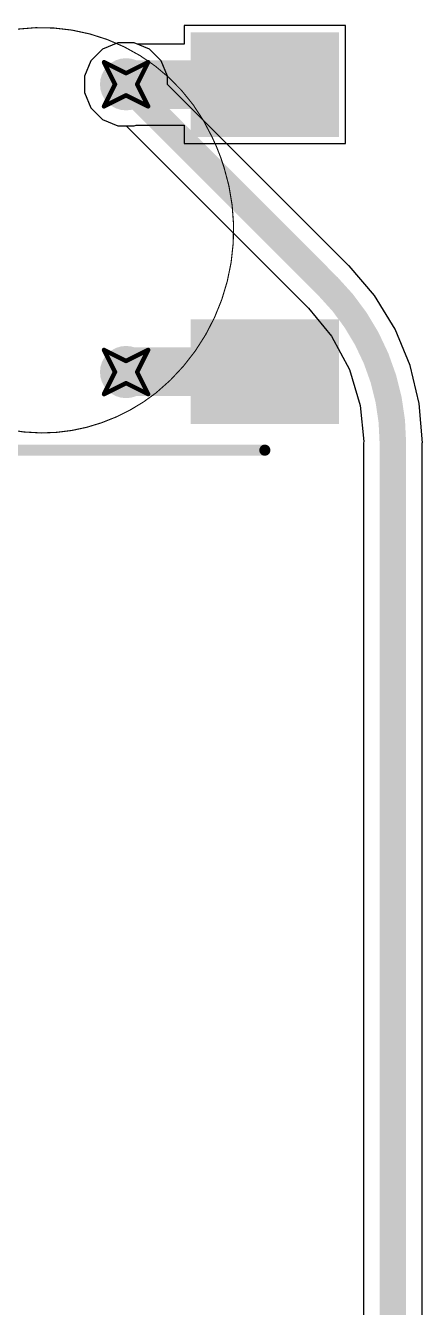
# Model space of a CAD drawing. Header units: inches. Extents: x -11 to 1110, y -7 to 455.
# Drawn here: x 231.02 to 235.58, y 185.19 to 199.92 of the extents above; entities that cross this region are included whole.
import ezdxf

# ---------------------------------------------------------------- set-up
doc = ezdxf.new("R2010")
doc.units = ezdxf.units.IN
for name, color, linetype in [('Bottom Layer', 5, 'Continuous'), ('Drill Drawing', 1, 'Continuous'), ('Mechanical 7', 56, 'Continuous'), ('Top Layer', 1, 'Continuous'), ('Top Overlay', 2, 'Continuous'), ('Top Paste', 8, 'Continuous'), ('Top Solder', 216, 'Continuous'), ('Via Holes', 16, 'Continuous')]:
    doc.layers.add(name, color=color, linetype=linetype)

msp = doc.modelspace()

# ---------------------------------------------------------------- hatches: boundary and pattern name
at = {"layer": 'Bottom Layer'}
h = msp.add_hatch(color=5, dxfattribs=at)
edge = h.paths.add_edge_path()
edge.add_arc((232.174, 199.247), 0.3, 0, 360)
h = msp.add_hatch(color=5, dxfattribs=at)
edge = h.paths.add_edge_path()
edge.add_arc((232.174, 195.94), 0.3, 0, 360)
at = {"layer": 'Top Layer'}
for points in [[(234.52, 198.743), (233.02, 198.743), (233.02, 199.743), (234.52, 199.743)], [(233.02, 196.443), (234.52, 196.443), (234.52, 195.443), (233.02, 195.443)]]:
    msp.add_hatch(color=1, dxfattribs=at).paths.add_polyline_path(points)
h = msp.add_hatch(color=1, dxfattribs=at)
edge = h.paths.add_edge_path()
edge.add_arc((232.174, 199.247), 0.3, 0, 360)
h = msp.add_hatch(color=1, dxfattribs=at)
edge = h.paths.add_edge_path()
edge.add_arc((232.174, 195.94), 0.3, 0, 360)
at = {"layer": 'Top Paste'}
for points in [[(234.52, 198.743), (233.02, 198.743), (233.02, 199.743), (234.52, 199.743)], [(233.02, 196.443), (234.52, 196.443), (234.52, 195.443), (233.02, 195.443)]]:
    msp.add_hatch(color=8, dxfattribs=at).paths.add_polyline_path(points)
at = {"layer": 'Top Solder'}
for points in [[(234.622, 198.642), (232.918, 198.642), (232.918, 199.845), (234.622, 199.845)], [(232.918, 196.545), (234.622, 196.545), (234.622, 195.342), (232.918, 195.342)]]:
    msp.add_hatch(color=216, dxfattribs=at).paths.add_polyline_path(points)
at = {"layer": 'Via Holes'}
h = msp.add_hatch(color=7, dxfattribs=at)
edge = h.paths.add_edge_path()
edge.add_arc((232.174, 199.247), 0.15, 0, 360)
h = msp.add_hatch(color=7, dxfattribs=at)
edge = h.paths.add_edge_path()
edge.add_arc((232.174, 195.94), 0.15, 0, 360)

# ---------------------------------------------------------------- linework, layer by layer
at = {"layer": 'Bottom Layer'}
for p, q in [((231.904, 199.652), (231.769, 199.517)), ((232.079, 199.724), (231.904, 199.652)), ((232.269, 199.724), (232.079, 199.724)), ((232.445, 199.652), (232.269, 199.724)), ((232.579, 199.517), (232.445, 199.652)), ((231.769, 199.517), (231.697, 199.342)), ((232.652, 199.342), (232.579, 199.517)), ((231.697, 199.342), (231.697, 199.152)), ((232.652, 199.245), (232.652, 199.342)), ((231.697, 199.152), (231.769, 198.976)), ((234.737, 197.161), (232.652, 199.245)), ((231.769, 198.976), (231.904, 198.842)), ((231.904, 198.842), (232.079, 198.769)), ((232.079, 198.769), (232.176, 198.769)), ((232.176, 198.769), (234.26, 196.684)), ((234.738, 197.162), (234.737, 197.161)), ((235.032, 196.819), (234.738, 197.162)), ((235.268, 196.434), (235.032, 196.819)), ((234.26, 196.684), (234.273, 196.676)), ((234.273, 196.676), (234.538, 196.353)), ((234.538, 196.353), (234.742, 195.971)), ((235.441, 196.016), (235.268, 196.434)), ((234.742, 195.971), (234.868, 195.557)), ((235.546, 195.577), (235.441, 196.016)), ((234.868, 195.557), (234.909, 195.141)), ((235.582, 195.126), (235.546, 195.577)), ((234.909, 195.141), (234.906, 195.126)), ((234.906, 195.126), (234.906, 179.667)), ((235.579, 179.667), (235.579, 195.126)), ((235.579, 195.126), (235.582, 195.126))]:
    msp.add_line(p, q, dxfattribs=at)
for points in [[(232.174, 199.247, 0.305, 0.305, 0), (234.498, 196.922, 0.305, 0.305, 0)], [(234.498, 196.922, 0.305, 0.305, -0.198912), (235.242, 195.126, 0.305, 0.305, 0)], [(235.242, 179.328, 0.305, 0.305, 0), (235.242, 195.126, 0.305, 0.305, 0)]]:
    msp.add_lwpolyline(points, format="xyseb", dxfattribs=at)
for points in [[(232.098, 199.247, 0.152, 0.152, 1), (232.251, 199.247, 0.152, 0.152, 1)], [(234.422, 196.922, 0.152, 0.152, 1), (234.575, 196.922, 0.152, 0.152, 1)], [(234.422, 196.922, 0.152, 0.152, 1), (234.575, 196.922, 0.152, 0.152, 1)], [(235.166, 195.126, 0.152, 0.152, 1), (235.319, 195.126, 0.152, 0.152, 1)], [(235.166, 195.126, 0.152, 0.152, 1), (235.319, 195.126, 0.152, 0.152, 1)]]:
    msp.add_lwpolyline(points, format="xyseb", close=True, dxfattribs=at)
at = {"layer": 'Drill Drawing'}
for points in [[(231.92, 199.501, 0.0508, 0.0508, 0), (232.174, 199.374, 0.0508, 0.0508, 0)], [(231.92, 199.501, 0.0508, 0.0508, 0), (232.047, 199.247, 0.0508, 0.0508, 0)], [(232.174, 199.374, 0.0508, 0.0508, 0), (232.428, 199.501, 0.0508, 0.0508, 0)], [(232.301, 199.247, 0.0508, 0.0508, 0), (232.428, 199.501, 0.0508, 0.0508, 0)], [(231.92, 198.993, 0.0508, 0.0508, 0), (232.047, 199.247, 0.0508, 0.0508, 0)], [(232.301, 199.247, 0.0508, 0.0508, 0), (232.428, 198.993, 0.0508, 0.0508, 0)], [(231.92, 198.993, 0.0508, 0.0508, 0), (232.174, 199.12, 0.0508, 0.0508, 0)], [(232.174, 199.12, 0.0508, 0.0508, 0), (232.428, 198.993, 0.0508, 0.0508, 0)], [(231.92, 196.194, 0.0508, 0.0508, 0), (232.174, 196.067, 0.0508, 0.0508, 0)], [(231.92, 196.194, 0.0508, 0.0508, 0), (232.047, 195.94, 0.0508, 0.0508, 0)], [(232.174, 196.067, 0.0508, 0.0508, 0), (232.428, 196.194, 0.0508, 0.0508, 0)], [(232.301, 195.94, 0.0508, 0.0508, 0), (232.428, 196.194, 0.0508, 0.0508, 0)], [(231.92, 195.686, 0.0508, 0.0508, 0), (232.047, 195.94, 0.0508, 0.0508, 0)], [(232.301, 195.94, 0.0508, 0.0508, 0), (232.428, 195.686, 0.0508, 0.0508, 0)], [(231.92, 195.686, 0.0508, 0.0508, 0), (232.174, 195.813, 0.0508, 0.0508, 0)], [(232.174, 195.813, 0.0508, 0.0508, 0), (232.428, 195.686, 0.0508, 0.0508, 0)]]:
    msp.add_lwpolyline(points, format="xyseb", dxfattribs=at)
for points in [[(231.908, 199.501, 0.0254, 0.0254, 1), (231.933, 199.501, 0.0254, 0.0254, 1)], [(231.908, 199.501, 0.0254, 0.0254, 1), (231.933, 199.501, 0.0254, 0.0254, 1)], [(232.416, 199.501, 0.0254, 0.0254, 1), (232.441, 199.501, 0.0254, 0.0254, 1)], [(232.416, 199.501, 0.0254, 0.0254, 1), (232.441, 199.501, 0.0254, 0.0254, 1)], [(232.162, 199.374, 0.0254, 0.0254, 1), (232.187, 199.374, 0.0254, 0.0254, 1)], [(232.162, 199.374, 0.0254, 0.0254, 1), (232.187, 199.374, 0.0254, 0.0254, 1)], [(232.035, 199.247, 0.0254, 0.0254, 1), (232.06, 199.247, 0.0254, 0.0254, 1)], [(232.035, 199.247, 0.0254, 0.0254, 1), (232.06, 199.247, 0.0254, 0.0254, 1)], [(232.289, 199.247, 0.0254, 0.0254, 1), (232.314, 199.247, 0.0254, 0.0254, 1)], [(232.289, 199.247, 0.0254, 0.0254, 1), (232.314, 199.247, 0.0254, 0.0254, 1)], [(231.908, 198.993, 0.0254, 0.0254, 1), (231.933, 198.993, 0.0254, 0.0254, 1)], [(231.908, 198.993, 0.0254, 0.0254, 1), (231.933, 198.993, 0.0254, 0.0254, 1)], [(232.162, 199.12, 0.0254, 0.0254, 1), (232.187, 199.12, 0.0254, 0.0254, 1)], [(232.162, 199.12, 0.0254, 0.0254, 1), (232.187, 199.12, 0.0254, 0.0254, 1)], [(232.416, 198.993, 0.0254, 0.0254, 1), (232.441, 198.993, 0.0254, 0.0254, 1)], [(232.416, 198.993, 0.0254, 0.0254, 1), (232.441, 198.993, 0.0254, 0.0254, 1)], [(231.908, 196.194, 0.0254, 0.0254, 1), (231.933, 196.194, 0.0254, 0.0254, 1)], [(231.908, 196.194, 0.0254, 0.0254, 1), (231.933, 196.194, 0.0254, 0.0254, 1)], [(232.416, 196.194, 0.0254, 0.0254, 1), (232.441, 196.194, 0.0254, 0.0254, 1)], [(232.416, 196.194, 0.0254, 0.0254, 1), (232.441, 196.194, 0.0254, 0.0254, 1)], [(232.162, 196.067, 0.0254, 0.0254, 1), (232.187, 196.067, 0.0254, 0.0254, 1)], [(232.162, 196.067, 0.0254, 0.0254, 1), (232.187, 196.067, 0.0254, 0.0254, 1)], [(232.035, 195.94, 0.0254, 0.0254, 1), (232.06, 195.94, 0.0254, 0.0254, 1)], [(232.035, 195.94, 0.0254, 0.0254, 1), (232.06, 195.94, 0.0254, 0.0254, 1)], [(232.289, 195.94, 0.0254, 0.0254, 1), (232.314, 195.94, 0.0254, 0.0254, 1)], [(232.289, 195.94, 0.0254, 0.0254, 1), (232.314, 195.94, 0.0254, 0.0254, 1)], [(232.162, 195.813, 0.0254, 0.0254, 1), (232.187, 195.813, 0.0254, 0.0254, 1)], [(232.162, 195.813, 0.0254, 0.0254, 1), (232.187, 195.813, 0.0254, 0.0254, 1)], [(231.908, 195.686, 0.0254, 0.0254, 1), (231.933, 195.686, 0.0254, 0.0254, 1)], [(231.908, 195.686, 0.0254, 0.0254, 1), (231.933, 195.686, 0.0254, 0.0254, 1)], [(232.416, 195.686, 0.0254, 0.0254, 1), (232.441, 195.686, 0.0254, 0.0254, 1)], [(232.416, 195.686, 0.0254, 0.0254, 1), (232.441, 195.686, 0.0254, 0.0254, 1)]]:
    msp.add_lwpolyline(points, format="xyseb", close=True, dxfattribs=at)
at = {"layer": 'Mechanical 7'}
for points in [[(230.516, 199.787, 0.0127, 0.0127, -0.381922), (233.16, 198.647, 0.0127, 0.0127, 0)], [(233.16, 198.647, 0.0127, 0.0127, -0.039085), (233.299, 198.297, 0.0127, 0.0127, 0)], [(233.299, 198.297, 0.0127, 0.0127, -0.308527), (232.517, 195.699, 0.0127, 0.0127, 0)], [(231.201, 195.24, 0.0127, 0.0127, -0.261285), (229.351, 196.301, 0.0127, 0.0127, 0)], [(232.517, 195.699, 0.0127, 0.0127, -0.083112), (231.889, 195.356, 0.0127, 0.0127, 0)], [(231.889, 195.356, 0.0127, 0.0127, -0.085647), (231.201, 195.24, 0.0127, 0.0127, 0)]]:
    msp.add_lwpolyline(points, format="xyseb", dxfattribs=at)
for points in [[(233.157, 198.647, 0.00635, 0.00635, 1), (233.164, 198.647, 0.00635, 0.00635, 1)], [(233.157, 198.647, 0.00635, 0.00635, 1), (233.164, 198.647, 0.00635, 0.00635, 1)], [(233.295, 198.297, 0.00635, 0.00635, 1), (233.302, 198.297, 0.00635, 0.00635, 1)], [(233.295, 198.297, 0.00635, 0.00635, 1), (233.302, 198.297, 0.00635, 0.00635, 1)], [(232.513, 195.699, 0.00635, 0.00635, 1), (232.52, 195.699, 0.00635, 0.00635, 1)], [(232.513, 195.699, 0.00635, 0.00635, 1), (232.52, 195.699, 0.00635, 0.00635, 1)], [(231.886, 195.356, 0.00635, 0.00635, 1), (231.892, 195.356, 0.00635, 0.00635, 1)], [(231.886, 195.356, 0.00635, 0.00635, 1), (231.892, 195.356, 0.00635, 0.00635, 1)], [(231.198, 195.24, 0.00635, 0.00635, 1), (231.204, 195.24, 0.00635, 0.00635, 1)], [(231.198, 195.24, 0.00635, 0.00635, 1), (231.204, 195.24, 0.00635, 0.00635, 1)]]:
    msp.add_lwpolyline(points, format="xyseb", close=True, dxfattribs=at)
at = {"layer": 'Top Layer'}
for p, q in [((234.698, 199.921), (232.842, 199.921)), ((232.842, 199.921), (232.842, 199.709)), ((234.698, 198.565), (234.698, 199.921)), ((231.904, 199.652), (231.769, 199.517)), ((232.079, 199.724), (231.904, 199.652)), ((232.269, 199.724), (232.079, 199.724)), ((232.306, 199.709), (232.269, 199.724)), ((232.842, 199.709), (232.306, 199.709)), ((231.769, 199.517), (231.697, 199.342)), ((231.697, 199.342), (231.697, 199.152)), ((231.697, 199.152), (231.769, 198.976)), ((231.769, 198.976), (231.904, 198.842)), ((231.904, 198.842), (232.079, 198.769)), ((232.079, 198.769), (232.269, 198.769)), ((232.269, 198.769), (232.289, 198.777)), ((232.289, 198.777), (232.842, 198.777)), ((232.842, 198.777), (232.842, 198.565)), ((232.842, 198.565), (234.698, 198.565))]:
    msp.add_line(p, q, dxfattribs=at)
for points in [[(232.174, 199.243, 0.559, 0.559, 0), (233.77, 199.243, 0.559, 0.559, 0)], [(232.174, 195.943, 0.559, 0.559, 0), (233.77, 195.943, 0.559, 0.559, 0)]]:
    msp.add_lwpolyline(points, format="xyseb", dxfattribs=at)
for points in [[(232.035, 199.243, 0.279, 0.279, 1), (232.314, 199.243, 0.279, 0.279, 1)], [(233.63, 199.243, 0.279, 0.279, 1), (233.91, 199.243, 0.279, 0.279, 1)], [(232.035, 195.943, 0.279, 0.279, 1), (232.314, 195.943, 0.279, 0.279, 1)], [(233.63, 195.943, 0.279, 0.279, 1), (233.91, 195.943, 0.279, 0.279, 1)]]:
    msp.add_lwpolyline(points, format="xyseb", close=True, dxfattribs=at)
at = {"layer": 'Top Overlay'}
msp.add_lwpolyline([(228.77, 195.042, 0.127, 0.127, 0), (233.77, 195.042, 0.127, 0.127, 0)], format="xyseb", dxfattribs=at)
msp.add_lwpolyline([(233.738, 195.042, 0.0635, 0.0635, 1), (233.802, 195.042, 0.0635, 0.0635, 1)], format="xyseb", close=True, dxfattribs=at)

doc.saveas('drawing.dxf')
